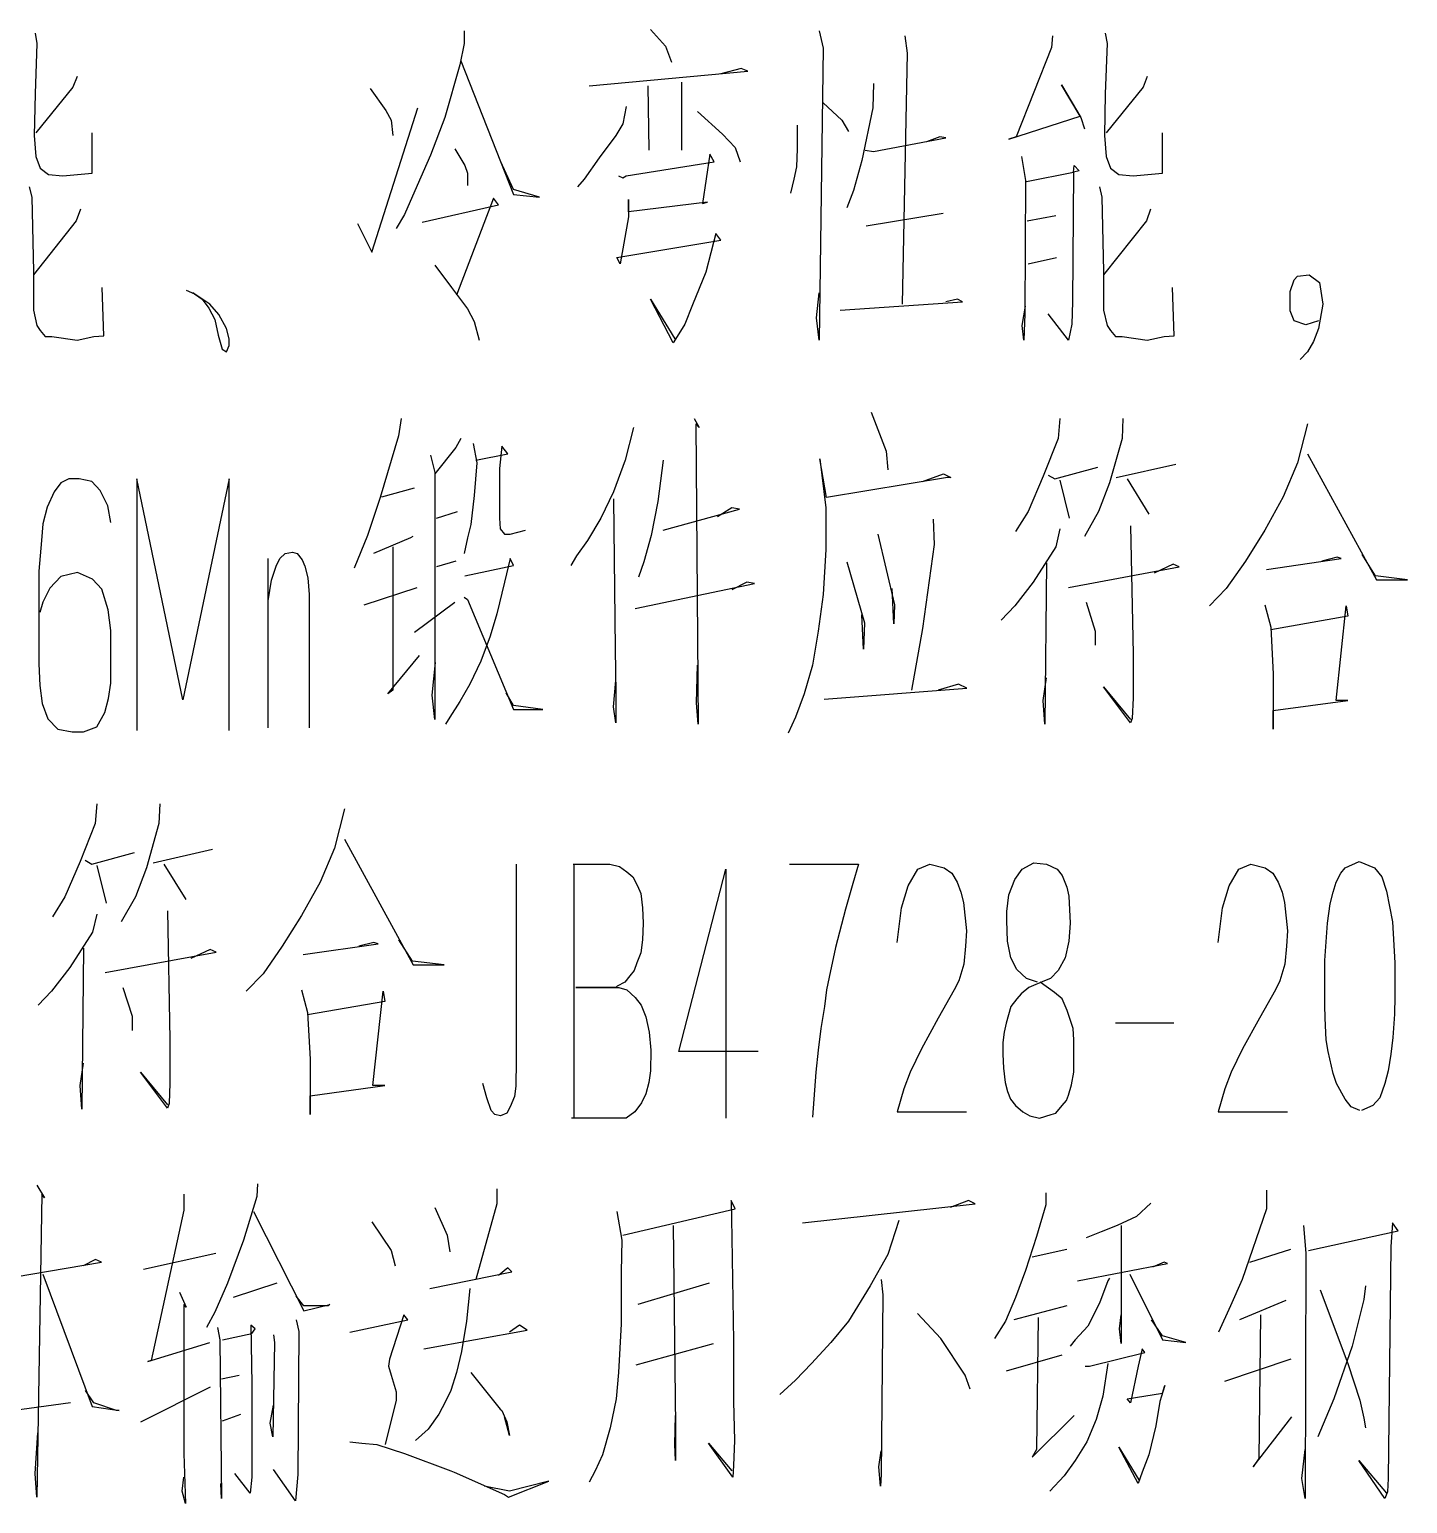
# Model space of a CAD drawing. Extents: x 0 to 8410, y 0 to 11890.
# Drawn here: x 7205 to 7419.6, y 11146.6 to 11376.2 of the extents above; entities that cross this region are included whole.
import ezdxf

# ---------------------------------------------------------------- set-up
doc = ezdxf.new("R2010")
doc.units = 0
doc.header["$MEASUREMENT"] = 0
doc.layers.add('6', color=7, linetype='Continuous')
doc.layers.add('8', color=7, linetype='Continuous')

# ---------------------------------------------------------------- blocks, each defined once
blk = doc.blocks.new('BLKENT759')
at = {"layer": '8', "color": 2, "linetype": 'Continuous'}
for p, q in [((7205.84, 11375.6), (7206.11, 11374)), ((7272.64, 11376), (7272.64, 11374)), ((7301.66, 11376.2), (7304.01, 11373.6)), ((7327.93, 11376), (7328.59, 11373.3)), ((7341.27, 11375.2), (7341.66, 11372.5)), ((7364.27, 11375.2), (7364.14, 11373.4)), ((7372.51, 11375.6), (7372.77, 11374)), ((7206.11, 11374), (7205.84, 11366.2)), ((7272.64, 11374), (7271.99, 11370.7)), ((7304.01, 11373.6), (7304.93, 11371.1)), ((7328.59, 11373.3), (7327.93, 11327.8)), ((7341.66, 11372.5), (7340.88, 11333.4)), ((7364.14, 11373.4), (7358.65, 11359.5)), ((7372.77, 11374), (7372.51, 11366.2)), ((7271.99, 11370.7), (7269.63, 11362.5)), ((7272.12, 11371.3), (7280.35, 11350.5)), ((7315.78, 11370.1), (7312.64, 11369.3)), ((7316.82, 11369.7), (7315.78, 11370.1)), ((7212.38, 11368.9), (7211.73, 11367.2)), ((7292.12, 11367.4), (7316.82, 11369.7)), ((7306.5, 11368), (7306.5, 11357.4)), ((7336.43, 11367.8), (7336.3, 11364)), ((7368.59, 11362.7), (7365.71, 11367.6)), ((7365.71, 11367.6), (7368.72, 11362.5)), ((7379.05, 11368.9), (7378.39, 11367.2)), ((7205.84, 11366.2), (7205.71, 11359.7)), ((7211.73, 11367.2), (7205.97, 11360.1)), ((7258, 11367), (7260.48, 11363.6)), ((7301.27, 11367.4), (7301.4, 11357.4)), ((7372.51, 11366.2), (7372.38, 11359.7)), ((7378.39, 11367.2), (7372.64, 11360.1)), ((7258.26, 11341.5), (7265.45, 11364)), ((7260.48, 11363.6), (7261.27, 11362.1)), ((7297.87, 11364.2), (7297.35, 11361.5)), ((7308.98, 11363.4), (7312.9, 11359.9)), ((7328.59, 11364.8), (7331.46, 11362.1)), ((7336.3, 11364), (7334.6, 11355.8)), ((7261.27, 11362.1), (7261.53, 11359.7)), ((7269.63, 11362.5), (7267.41, 11356.6)), ((7297.35, 11361.5), (7296.3, 11359.7)), ((7324.54, 11361.3), (7324.54, 11357.6)), ((7331.46, 11362.1), (7332.51, 11360.3)), ((7357.48, 11359.1), (7368.59, 11362.7)), ((7368.72, 11362.5), (7369.24, 11360.7)), ((7205.71, 11359.7), (7205.97, 11356.4)), ((7214.73, 11353.8), (7214.73, 11360.1)), ((7296.3, 11359.7), (7293.69, 11356.2)), ((7312.9, 11359.9), (7314.86, 11357.8)), ((7336.43, 11357.2), (7347.67, 11359.3)), ((7346.76, 11359.5), (7344.67, 11358.7)), ((7347.67, 11359.3), (7346.76, 11359.5)), ((7358.65, 11359.5), (7357.48, 11359.1)), ((7372.38, 11359.7), (7372.64, 11356.4)), ((7381.4, 11353.8), (7381.4, 11360.1)), ((7205.97, 11356.4), (7206.63, 11354.6)), ((7267.41, 11356.6), (7265.32, 11351.9)), ((7271.2, 11357.6), (7272.77, 11355)), ((7293.69, 11356.2), (7291.33, 11352.9)), ((7310.94, 11356.8), (7309.77, 11349.1)), ((7311.59, 11355.6), (7310.94, 11356.8)), ((7314.86, 11357.8), (7315.65, 11355.6)), ((7324.54, 11357.6), (7324.4, 11354.8)), ((7335.12, 11357.4), (7336.43, 11357.2)), ((7359.44, 11356.4), (7360.09, 11352.7)), ((7372.64, 11356.4), (7373.29, 11354.6)), ((7206.63, 11354.6), (7207.94, 11353.6)), ((7210.16, 11353.4), (7214.73, 11353.8)), ((7272.77, 11355), (7273.16, 11353.8)), ((7273.16, 11353.8), (7273.16, 11351.9)), ((7280.35, 11351.3), (7278.39, 11355.6)), ((7297.87, 11353.4), (7311.59, 11355.6)), ((7324.4, 11354.8), (7324.01, 11352.9)), ((7334.6, 11355.8), (7333.29, 11351.1)), ((7360.22, 11352.5), (7367.54, 11354)), ((7367.54, 11354), (7367.41, 11333.8)), ((7367.54, 11354), (7367.67, 11355)), ((7368.46, 11354.2), (7367.54, 11354)), ((7367.67, 11355), (7368.46, 11354.2)), ((7373.29, 11354.6), (7374.6, 11353.6)), ((7376.82, 11353.4), (7381.4, 11353.8)), ((7204.93, 11351.7), (7205.32, 11350.1)), ((7207.94, 11353.6), (7210.16, 11353.4)), ((7265.32, 11351.9), (7263.36, 11347.4)), ((7291.33, 11352.9), (7290.29, 11351.7)), ((7296.69, 11353.4), (7297.35, 11353.1)), ((7297.35, 11353.1), (7297.87, 11353.4)), ((7324.01, 11352.9), (7323.49, 11350.7)), ((7360.09, 11352.7), (7359.96, 11331.9)), ((7371.59, 11351.7), (7371.99, 11350.1)), ((7374.6, 11353.6), (7376.82, 11353.4)), ((7205.32, 11350.1), (7205.58, 11338.5)), ((7277.22, 11349.9), (7271.46, 11334.8)), ((7278, 11348.9), (7277.22, 11349.9)), ((7284.41, 11350.1), (7280.35, 11351.3)), ((7280.35, 11350.5), (7284.41, 11350.1)), ((7298.26, 11347.8), (7298.26, 11349.7)), ((7298.26, 11349.7), (7298.26, 11347)), ((7310.55, 11349.3), (7298.26, 11347.8)), ((7309.77, 11349.1), (7310.55, 11349.3)), ((7333.29, 11351.1), (7332.25, 11348.4)), ((7371.99, 11350.1), (7372.25, 11338.5)), ((7212.9, 11348.2), (7212.25, 11346.4)), ((7263.36, 11347.4), (7262.05, 11345.2)), ((7266.1, 11346.2), (7278, 11348.9)), ((7298.26, 11347), (7296.95, 11339.7)), ((7335.25, 11345.6), (7347.28, 11347.6)), ((7360.35, 11346.4), (7364.8, 11347.2)), ((7379.57, 11348.2), (7378.91, 11346.4)), ((7212.25, 11346.4), (7205.58, 11338)), ((7256.04, 11346), (7258.26, 11341.5)), ((7378.91, 11346.4), (7372.25, 11338)), ((7296.43, 11340.7), (7312.64, 11343.4)), ((7311.86, 11344.4), (7310.29, 11338.4)), ((7312.64, 11343.4), (7311.86, 11344.4)), ((7296.95, 11339.7), (7296.43, 11340.7)), ((7360.48, 11339.7), (7364.93, 11340.7)), ((7205.58, 11338.5), (7205.58, 11332.5)), ((7268.07, 11339.5), (7270.68, 11336)), ((7310.29, 11338.4), (7308.2, 11333.3)), ((7372.25, 11338.5), (7372.25, 11332.5)), ((7401.92, 11337.2), (7402.44, 11337.8)), ((7402.44, 11337.8), (7404.27, 11338)), ((7404.27, 11338), (7405.84, 11336.8)), ((7216.56, 11328.5), (7216.3, 11336)), ((7229.37, 11335.6), (7230.68, 11335)), ((7270.68, 11336), (7273.16, 11332.7)), ((7383.23, 11328.5), (7382.97, 11336)), ((7401.27, 11335.4), (7401.92, 11337.2)), ((7401.27, 11332.4), (7401.27, 11335.4)), ((7405.84, 11336.8), (7406.37, 11333.4)), ((7233.03, 11333.4), (7230.42, 11335.2)), ((7230.68, 11335), (7231.86, 11334.2)), ((7231.86, 11334.2), (7232.9, 11332.8)), ((7234.47, 11331.8), (7233.03, 11333.4)), ((7305.19, 11327.4), (7301.66, 11334.2)), ((7301.66, 11334.2), (7305.45, 11328)), ((7308.2, 11333.3), (7307.02, 11330.3)), ((7327.54, 11331.3), (7327.93, 11335.2)), ((7331.2, 11332.5), (7350.29, 11333.8)), ((7349.5, 11334.2), (7347.67, 11333.8)), ((7350.29, 11333.8), (7349.5, 11334.2)), ((7359.57, 11330.1), (7360.09, 11333.1)), ((7367.41, 11333.8), (7367.28, 11330.3)), ((7406.37, 11333.4), (7405.71, 11329.6)), ((7205.58, 11332.5), (7206.11, 11330.1)), ((7232.9, 11332.8), (7233.82, 11331)), ((7233.82, 11331), (7234.34, 11328.6)), ((7235.65, 11329.6), (7234.47, 11331.8)), ((7273.16, 11332.7), (7274.21, 11330.7)), ((7327.93, 11327.8), (7327.54, 11331.3)), ((7359.96, 11331.9), (7359.83, 11327.8)), ((7366.76, 11327.8), (7363.62, 11331.9)), ((7372.25, 11332.5), (7372.77, 11330.1)), ((7401.92, 11330.8), (7401.27, 11332.4)), ((7403.75, 11330.2), (7401.92, 11330.8)), ((7405.71, 11330.8), (7403.75, 11330.2)), ((7206.11, 11330.1), (7206.63, 11329.3)), ((7206.63, 11329.3), (7207.41, 11328.4)), ((7214.99, 11328.4), (7216.56, 11328.5)), ((7234.34, 11328.6), (7234.99, 11326.4)), ((7236.04, 11328), (7235.65, 11329.6)), ((7274.21, 11330.7), (7274.99, 11327.8)), ((7307.02, 11330.3), (7305.84, 11328.4)), ((7359.83, 11327.8), (7359.57, 11330.1)), ((7367.28, 11330.3), (7366.76, 11327.8)), ((7372.77, 11330.1), (7373.29, 11329.3)), ((7373.29, 11329.3), (7374.08, 11328.4)), ((7381.66, 11328.4), (7383.23, 11328.5)), ((7405.71, 11329.6), (7404.93, 11327.6)), ((7207.41, 11328.4), (7208.46, 11328.4)), ((7208.46, 11328.4), (7212.38, 11327.8)), ((7212.38, 11327.8), (7214.99, 11328.4)), ((7234.99, 11326.4), (7235.65, 11326)), ((7235.65, 11326), (7236.04, 11327)), ((7236.04, 11327), (7236.04, 11328)), ((7305.84, 11328.4), (7305.19, 11327.4)), ((7374.08, 11328.4), (7375.12, 11328.4)), ((7375.12, 11328.4), (7379.05, 11327.8)), ((7379.05, 11327.8), (7381.66, 11328.4)), ((7404.93, 11327.6), (7404.01, 11326)), ((7404.01, 11326), (7402.84, 11324.8)), ((7262.84, 11315.6), (7262.45, 11312.9)), ((7308.46, 11315.6), (7309.25, 11314.2)), ((7309.25, 11314.2), (7308.72, 11314.8)), ((7308.72, 11314.8), (7309.12, 11268)), ((7336.04, 11316.6), (7338.4, 11310.5)), ((7365.45, 11315.6), (7365.19, 11312.5)), ((7375.26, 11315.6), (7375.13, 11312.5)), ((7404.02, 11314.8), (7402.45, 11308.7)), ((7262.45, 11312.9), (7259.57, 11303.3)), ((7272.12, 11312.5), (7271.34, 11311.1)), ((7299.05, 11314.2), (7297.74, 11309.1)), ((7365.19, 11312.5), (7362.84, 11306.6)), ((7375.13, 11312.5), (7373.17, 11305.6)), ((7271.34, 11311.1), (7268.07, 11307)), ((7274.08, 11311.7), (7274.61, 11308.7)), ((7274.48, 11309.1), (7279.44, 11310.1)), ((7278.53, 11311.3), (7278.14, 11307.8)), ((7279.44, 11310.1), (7278.53, 11311.3)), ((7338.4, 11310.5), (7338.66, 11307.6)), ((7404.02, 11310.1), (7414.74, 11290.5)), ((7267.42, 11309.9), (7268.07, 11307.2)), ((7274.61, 11308.7), (7274.21, 11303.6)), ((7297.74, 11309.1), (7295.91, 11304.2)), ((7303.63, 11309.1), (7302.84, 11302.7)), ((7329.11, 11303.3), (7328.07, 11309.3)), ((7328.07, 11309.3), (7328.98, 11301.7)), ((7364.67, 11306.2), (7371.34, 11308)), ((7374.21, 11306.4), (7383.49, 11308.5)), ((7402.45, 11308.7), (7400.23, 11303.4)), ((7209.83, 11305.6), (7208.79, 11304.2)), ((7211.08, 11306.2), (7209.83, 11305.6)), ((7212.71, 11306.2), (7211.08, 11306.2)), ((7214.67, 11305.8), (7212.71, 11306.2)), ((7215.98, 11304.4), (7214.67, 11305.8)), ((7228.85, 11271.8), (7221.66, 11306.2)), ((7221.66, 11306.2), (7221.66, 11267)), ((7236.04, 11306.2), (7228.85, 11271.8)), ((7236.04, 11267), (7236.04, 11306.2)), ((7268.07, 11307.2), (7268.07, 11268.7)), ((7278.14, 11307.8), (7278.14, 11300.1)), ((7347.94, 11306.4), (7329.11, 11303.3)), ((7344.02, 11305.8), (7347.29, 11307)), ((7347.29, 11307), (7348.46, 11306.4)), ((7348.46, 11306.4), (7347.94, 11306.4)), ((7362.84, 11306.6), (7360.49, 11301.1)), ((7363.62, 11306.8), (7364.67, 11306.2)), ((7365.45, 11306), (7366.89, 11300.1)), ((7373.17, 11305.6), (7371.47, 11301.1)), ((7375.91, 11306.2), (7379.31, 11300.7)), ((7208.79, 11304.2), (7207.74, 11301.8)), ((7217.15, 11302), (7215.98, 11304.4)), ((7259.57, 11303.3), (7257.61, 11297.4)), ((7259.83, 11303.4), (7264.93, 11304.8)), ((7274.21, 11303.6), (7273.69, 11299.1)), ((7295.91, 11304.2), (7293.95, 11300.1)), ((7400.23, 11303.4), (7397.35, 11298.2)), ((7207.74, 11301.8), (7207.02, 11299.2)), ((7217.61, 11299.4), (7217.15, 11302)), ((7268.33, 11300.1), (7271.6, 11301.1)), ((7295.91, 11303.1), (7296.17, 11279.7)), ((7302.84, 11302.7), (7301.8, 11297.4)), ((7303.63, 11298.2), (7315.52, 11301.5)), ((7314.34, 11301.7), (7312.12, 11300.3)), ((7315.52, 11301.5), (7314.34, 11301.7)), ((7328.98, 11301.7), (7328.98, 11295.2)), ((7360.49, 11301.1), (7358.53, 11298)), ((7371.47, 11301.1), (7369.25, 11297.2)), ((7207.02, 11299.2), (7206.83, 11296.6)), ((7273.69, 11299.1), (7273.17, 11297)), ((7278.14, 11300.1), (7278.27, 11298.4)), ((7293.95, 11300.1), (7291.86, 11296.6)), ((7345.72, 11299.9), (7345.85, 11296)), ((7376.44, 11298.9), (7376.83, 11278.9)), ((7206.83, 11296.6), (7206.44, 11291.8)), ((7257.61, 11297.4), (7255.52, 11292.3)), ((7264.28, 11297), (7258.53, 11294.6)), ((7264.67, 11297.2), (7264.28, 11297)), ((7273.17, 11297), (7272.65, 11294.6)), ((7278.27, 11298.4), (7278.92, 11297.6)), ((7278.92, 11297.6), (7279.83, 11297.6)), ((7279.83, 11297.6), (7282.19, 11298.2)), ((7291.86, 11296.6), (7290.16, 11294.2)), ((7301.8, 11297.4), (7300.62, 11293.3)), ((7337.09, 11297.6), (7339.7, 11286.6)), ((7365.45, 11298.4), (7364.8, 11295.6)), ((7397.35, 11298.2), (7394.34, 11293.4)), ((7243.95, 11293.8), (7244.8, 11294.6)), ((7244.8, 11294.6), (7245.91, 11294.8)), ((7245.91, 11294.8), (7246.63, 11294.6)), ((7246.63, 11294.6), (7247.42, 11293.6)), ((7261.53, 11295.6), (7261.53, 11273.3)), ((7290.16, 11294.2), (7289.25, 11292.7)), ((7328.98, 11295.2), (7328.59, 11288.2)), ((7345.85, 11296), (7344.02, 11282.9)), ((7364.8, 11295.6), (7361.27, 11290.1)), ((7414.61, 11291.1), (7412.51, 11294.4)), ((7206.44, 11291.8), (7206.44, 11277.4)), ((7242.12, 11267.4), (7242.12, 11293.8)), ((7242.64, 11290.4), (7243.36, 11292.6)), ((7243.36, 11292.6), (7243.95, 11293.8)), ((7247.42, 11293.6), (7247.87, 11292.6)), ((7247.87, 11292.6), (7248.33, 11290.8)), ((7271.34, 11293.4), (7268.33, 11292.5)), ((7272.78, 11291.1), (7280.36, 11292.7)), ((7279.83, 11293.8), (7278.92, 11290.1)), ((7280.36, 11292.7), (7279.83, 11293.8)), ((7300.62, 11293.3), (7299.83, 11290.9)), ((7332.25, 11293.3), (7335, 11283.8)), ((7363.36, 11293.1), (7363.1, 11268)), ((7366.76, 11289.3), (7384.02, 11292.5)), ((7383.1, 11292.9), (7380.1, 11291.5)), ((7384.02, 11292.5), (7383.1, 11292.9)), ((7394.34, 11293.4), (7391.34, 11289.1)), ((7397.61, 11292.1), (7409.25, 11293.8)), ((7408.59, 11294), (7406.24, 11293.4)), ((7409.25, 11293.8), (7408.59, 11294)), ((7209.83, 11291), (7208.13, 11289.2)), ((7212.45, 11291.6), (7209.83, 11291)), ((7214.8, 11290.6), (7212.45, 11291.6)), ((7216.24, 11289), (7214.8, 11290.6)), ((7242.12, 11287.2), (7242.64, 11290.4)), ((7248.33, 11290.8), (7248.53, 11288.2)), ((7278.92, 11290.1), (7277.74, 11285.2)), ((7299.31, 11286), (7317.87, 11289.9)), ((7316.7, 11290.1), (7314.34, 11288.9)), ((7317.87, 11289.9), (7316.7, 11290.1)), ((7361.27, 11290.1), (7358.4, 11286.4)), ((7419.57, 11290.5), (7414.61, 11291.1)), ((7414.74, 11290.5), (7419.57, 11290.5)), ((7208.13, 11289.2), (7207.02, 11287)), ((7217.22, 11285.8), (7216.24, 11289)), ((7248.53, 11288.2), (7248.53, 11267.4)), ((7257.09, 11286.6), (7265.32, 11289.3)), ((7272.65, 11287.8), (7273.17, 11287.4)), ((7273.17, 11287.4), (7280.36, 11270.3)), ((7328.59, 11288.2), (7327.81, 11282.5)), ((7339.57, 11283.6), (7339.31, 11289.1)), ((7391.34, 11289.1), (7388.72, 11286.4)), ((7207.02, 11287), (7206.57, 11285.4)), ((7217.61, 11282.6), (7217.22, 11285.8)), ((7264.93, 11282.3), (7271.21, 11287)), ((7277.74, 11285.2), (7276.7, 11281.7)), ((7334.87, 11279.7), (7334.61, 11285)), ((7339.7, 11286.6), (7339.57, 11283.6)), ((7358.4, 11286.4), (7356.3, 11284.2)), ((7369.51, 11287), (7370.94, 11282.5)), ((7397.35, 11286.6), (7398.27, 11283.1)), ((7408.46, 11271.7), (7410.03, 11286.4)), ((7410.03, 11286.4), (7410.29, 11284.8)), ((7217.61, 11277.2), (7217.61, 11282.6)), ((7335, 11283.8), (7334.87, 11279.7)), ((7344.02, 11282.9), (7342.32, 11273.3)), ((7410.29, 11284.8), (7398.27, 11282.7)), ((7398.27, 11283.1), (7398.66, 11275.8)), ((7276.7, 11281.7), (7275.26, 11277.8)), ((7327.81, 11282.5), (7326.89, 11277.2)), ((7370.94, 11282.5), (7370.94, 11280.3)), ((7260.75, 11272.7), (7265.72, 11278.7)), ((7296.17, 11279.7), (7296.3, 11272.9)), ((7376.83, 11278.9), (7376.83, 11272.1)), ((7206.44, 11277.4), (7206.57, 11274)), ((7217.61, 11274.4), (7217.61, 11277.2)), ((7267.68, 11272.5), (7268.2, 11277.6)), ((7275.26, 11277.8), (7273.56, 11274.2)), ((7308.85, 11271.3), (7308.98, 11277.2)), ((7326.89, 11277.2), (7325.59, 11272.7)), ((7398.66, 11275.8), (7398.66, 11267.2)), ((7206.57, 11274), (7206.96, 11271.2)), ((7217.29, 11272), (7217.61, 11274.4)), ((7273.56, 11274.2), (7271.99, 11271.5)), ((7295.91, 11270.7), (7296.3, 11274.8)), ((7328.72, 11271.9), (7350.95, 11273.6)), ((7349.64, 11274.2), (7346.5, 11273.3)), ((7350.95, 11273.6), (7349.64, 11274.2)), ((7362.84, 11271.7), (7363.36, 11275.2)), ((7376.44, 11268.2), (7372.25, 11273.8)), ((7372.25, 11273.8), (7376.44, 11268.7)), ((7206.96, 11271.2), (7207.81, 11268.8)), ((7216.7, 11269.8), (7217.29, 11272)), ((7261.53, 11273.3), (7260.75, 11272.7)), ((7268.07, 11268.7), (7267.68, 11272.5)), ((7271.99, 11271.5), (7270.42, 11269.1)), ((7280.36, 11270.9), (7279.18, 11272.9)), ((7296.3, 11272.9), (7296.3, 11268.2)), ((7309.12, 11268), (7308.85, 11271.3)), ((7325.59, 11272.7), (7324.28, 11269.1)), ((7363.1, 11268), (7362.84, 11271.7)), ((7376.83, 11272.1), (7376.7, 11268.9)), ((7398.66, 11270.1), (7410.29, 11271.7)), ((7410.29, 11271.7), (7408.46, 11271.7)), ((7207.81, 11268.8), (7209.38, 11267.2)), ((7215.45, 11267.6), (7216.7, 11269.8)), ((7270.42, 11269.1), (7269.77, 11268)), ((7284.93, 11270.3), (7280.36, 11270.9)), ((7280.36, 11270.3), (7284.93, 11270.3)), ((7296.3, 11268.2), (7295.91, 11270.7)), ((7324.28, 11269.1), (7323.1, 11266.6)), ((7376.7, 11268.9), (7376.44, 11268.2)), ((7398.66, 11267.2), (7398.66, 11270.1)), ((7209.38, 11267.2), (7211.6, 11266.8)), ((7211.6, 11266.8), (7213.36, 11266.8)), ((7213.36, 11266.8), (7215.45, 11267.6)), ((7215.45, 11255.6), (7215.19, 11252.5)), ((7225.26, 11255.6), (7225.13, 11252.5)), ((7254.02, 11254.8), (7252.45, 11248.7)), ((7215.19, 11252.5), (7212.84, 11246.6)), ((7225.13, 11252.5), (7223.17, 11245.6)), ((7224.21, 11246.4), (7233.49, 11248.5)), ((7252.45, 11248.7), (7250.23, 11243.4)), ((7254.02, 11250.1), (7264.74, 11230.5)), ((7212.84, 11246.6), (7210.49, 11241.1)), ((7213.62, 11246.8), (7214.67, 11246.2)), ((7214.67, 11246.2), (7221.34, 11248)), ((7215.45, 11246), (7216.89, 11240.1)), ((7225.91, 11246.2), (7229.31, 11240.7)), ((7280.75, 11246.2), (7280.75, 11215.6)), ((7289.64, 11246.2), (7295.32, 11246.2)), ((7289.77, 11206.6), (7289.77, 11246.2)), ((7295.32, 11246.2), (7296.83, 11245.8)), ((7323.3, 11246.2), (7334.08, 11246.2)), ((7334.08, 11246.2), (7333.17, 11243.2)), ((7343.3, 11245.4), (7345.19, 11246.2)), ((7345.19, 11246.2), (7347.42, 11245.6)), ((7359.57, 11245.4), (7361.4, 11246.4)), ((7361.4, 11246.4), (7363.36, 11246.2)), ((7363.36, 11246.2), (7365, 11245.4)), ((7393.3, 11245.4), (7395.19, 11246.2)), ((7395.19, 11246.2), (7397.42, 11245.6)), ((7409.84, 11245.6), (7412.06, 11246.6)), ((7412.06, 11246.6), (7414.41, 11245.6)), ((7223.17, 11245.6), (7221.47, 11241.1)), ((7296.83, 11245.8), (7298, 11245)), ((7298, 11245), (7298.92, 11244.2)), ((7298.92, 11244.2), (7299.64, 11242.8)), ((7306.11, 11217), (7313.43, 11245.4)), ((7313.43, 11245.4), (7313.43, 11206.6)), ((7341.8, 11242.8), (7343.3, 11245.4)), ((7347.42, 11245.6), (7348.59, 11244.8)), ((7348.59, 11244.8), (7349.44, 11243.4)), ((7357.48, 11241.4), (7358.4, 11243.8)), ((7358.4, 11243.8), (7359.57, 11245.4)), ((7365, 11245.4), (7365.78, 11244.4)), ((7365.78, 11244.4), (7366.5, 11242.6)), ((7391.8, 11242.8), (7393.3, 11245.4)), ((7397.42, 11245.6), (7398.59, 11244.8)), ((7398.59, 11244.8), (7399.44, 11243.4)), ((7408.46, 11243.4), (7409.18, 11244.8)), ((7409.18, 11244.8), (7409.84, 11245.6)), ((7414.41, 11245.6), (7415.59, 11244.2)), ((7415.59, 11244.2), (7416.31, 11242)), ((7250.23, 11243.4), (7247.35, 11238.2)), ((7299.64, 11242.8), (7300.16, 11241.6)), ((7300.16, 11241.6), (7300.42, 11239.4)), ((7333.17, 11243.2), (7332.06, 11239.2)), ((7340.75, 11239.4), (7341.8, 11242.8)), ((7349.44, 11243.4), (7350.03, 11241.8)), ((7350.03, 11241.8), (7350.42, 11240.2)), ((7357.16, 11238.8), (7357.48, 11241.4)), ((7366.5, 11242.6), (7366.83, 11241.2)), ((7390.75, 11239.4), (7391.8, 11242.8)), ((7399.44, 11243.4), (7400.03, 11241.8)), ((7400.03, 11241.8), (7400.42, 11240.2)), ((7407.55, 11240), (7408.01, 11241.8)), ((7408.01, 11241.8), (7408.46, 11243.4)), ((7416.31, 11242), (7417.22, 11237.2)), ((7210.49, 11241.1), (7208.53, 11238)), ((7221.47, 11241.1), (7219.25, 11237.2)), ((7300.42, 11239.4), (7300.55, 11237)), ((7332.06, 11239.2), (7330.49, 11233.2)), ((7340.1, 11234), (7340.75, 11239.4)), ((7350.42, 11240.2), (7350.88, 11235.8)), ((7366.83, 11241.2), (7367.02, 11237)), ((7390.1, 11234), (7390.75, 11239.4)), ((7400.42, 11240.2), (7400.88, 11235.8)), ((7407.09, 11237), (7407.55, 11240)), ((7215.45, 11238.4), (7214.8, 11235.6)), ((7226.44, 11238.9), (7226.83, 11218.9)), ((7247.35, 11238.2), (7244.34, 11233.4)), ((7300.55, 11237), (7300.42, 11234.4)), ((7357.16, 11237.4), (7357.16, 11238.8)), ((7357.29, 11234.2), (7357.16, 11237.4)), ((7367.02, 11237), (7366.83, 11234.2)), ((7406.7, 11231.2), (7407.09, 11237)), ((7417.22, 11237.2), (7417.61, 11230.8)), ((7214.8, 11235.6), (7211.27, 11230.1)), ((7264.61, 11231.1), (7262.51, 11234.4)), ((7300.42, 11234.4), (7300.16, 11232.4)), ((7350.88, 11235.8), (7350.75, 11233.4)), ((7400.88, 11235.8), (7400.75, 11233.4)), ((7213.36, 11233.1), (7213.1, 11208)), ((7216.76, 11229.3), (7234.02, 11232.5)), ((7233.1, 11232.9), (7230.1, 11231.5)), ((7234.02, 11232.5), (7233.1, 11232.9)), ((7244.34, 11233.4), (7241.34, 11229.1)), ((7247.61, 11232.1), (7259.25, 11233.8)), ((7258.59, 11234), (7256.24, 11233.4)), ((7259.25, 11233.8), (7258.59, 11234)), ((7300.16, 11232.4), (7299.57, 11230.8)), ((7330.49, 11233.2), (7329.51, 11228.6)), ((7350.75, 11233.4), (7350.49, 11230.6)), ((7357.81, 11231.6), (7357.29, 11234.2)), ((7366.83, 11234.2), (7366.24, 11231.6)), ((7400.75, 11233.4), (7400.49, 11230.6)), ((7211.27, 11230.1), (7208.4, 11226.4)), ((7269.57, 11230.5), (7264.61, 11231.1)), ((7264.74, 11230.5), (7269.57, 11230.5)), ((7299.57, 11230.8), (7299.11, 11229.6)), ((7350.49, 11230.6), (7349.7, 11228)), ((7358.72, 11229.8), (7357.81, 11231.6)), ((7360.23, 11228.4), (7358.72, 11229.8)), ((7366.24, 11231.6), (7365.19, 11229.6)), ((7400.49, 11230.6), (7399.7, 11228)), ((7406.7, 11224.2), (7406.7, 11231.2)), ((7417.61, 11230.8), (7417.61, 11225.6)), ((7241.34, 11229.1), (7238.72, 11226.4)), ((7297.68, 11227.8), (7296.5, 11227.2)), ((7298.46, 11228.8), (7297.68, 11227.8)), ((7299.11, 11229.6), (7298.46, 11228.8)), ((7329.51, 11228.6), (7329.11, 11226.6)), ((7349.7, 11228), (7348.98, 11226.6)), ((7361.93, 11227.8), (7360.23, 11228.4)), ((7363.04, 11228), (7360.62, 11227)), ((7364.61, 11226.2), (7362.38, 11227.8)), ((7363.95, 11228.4), (7363.04, 11228)), ((7365.19, 11229.6), (7363.95, 11228.4)), ((7399.7, 11228), (7398.99, 11226.6)), ((7208.4, 11226.4), (7206.3, 11224.2)), ((7219.51, 11227), (7220.94, 11222.5)), ((7247.35, 11226.6), (7248.27, 11223.1)), ((7258.46, 11211.7), (7260.03, 11226.4)), ((7260.03, 11226.4), (7260.29, 11224.8)), ((7296.3, 11227), (7290.03, 11227)), ((7290.03, 11227), (7296.76, 11227)), ((7296.5, 11227.2), (7296.3, 11227)), ((7296.76, 11227), (7298, 11226.6)), ((7298, 11226.6), (7299.31, 11225.4)), ((7299.31, 11225.4), (7300.23, 11224.2)), ((7329.11, 11226.6), (7328.79, 11224)), ((7348.98, 11226.6), (7346.5, 11222.2)), ((7358.72, 11225.2), (7357.81, 11224)), ((7359.38, 11226), (7358.72, 11225.2)), ((7360.62, 11227), (7359.38, 11226)), ((7365.78, 11225.2), (7364.61, 11226.2)), ((7366.57, 11223.4), (7365.78, 11225.2)), ((7398.99, 11226.6), (7396.5, 11222.2)), ((7417.61, 11225.6), (7417.55, 11222.8)), ((7260.29, 11224.8), (7248.27, 11222.7)), ((7248.27, 11223.1), (7248.66, 11215.8)), ((7300.23, 11224.2), (7300.94, 11222.4)), ((7328.79, 11224), (7328.2, 11220.6)), ((7357.81, 11224), (7357.09, 11221.4)), ((7367.48, 11220.6), (7366.57, 11223.4)), ((7406.76, 11222.2), (7406.7, 11224.2)), ((7220.94, 11222.5), (7220.94, 11220.3)), ((7300.94, 11222.4), (7301.47, 11220)), ((7328.2, 11220.6), (7327.81, 11217.2)), ((7346.5, 11222.2), (7343.89, 11217.4)), ((7357.09, 11221.4), (7356.76, 11220)), ((7367.61, 11218.8), (7367.48, 11220.6)), ((7383.17, 11221.4), (7374.08, 11221.4)), ((7396.5, 11222.2), (7393.89, 11217.4)), ((7406.89, 11218.8), (7406.76, 11222.2)), ((7417.55, 11222.8), (7417.29, 11219.2)), ((7226.83, 11218.9), (7226.83, 11212.1)), ((7301.47, 11220), (7301.73, 11217.2)), ((7356.76, 11220), (7356.57, 11218.4)), ((7356.57, 11218.4), (7356.57, 11216.6)), ((7367.61, 11216.2), (7367.61, 11218.8)), ((7407.22, 11217), (7406.89, 11218.8)), ((7417.29, 11219.2), (7416.96, 11216.6)), ((7301.73, 11217.2), (7301.66, 11214)), ((7318.46, 11217), (7306.11, 11217)), ((7327.81, 11217.2), (7327.42, 11213.8)), ((7343.89, 11217.4), (7342.12, 11213.8)), ((7356.57, 11216.6), (7356.63, 11214.4)), ((7367.61, 11213.8), (7367.61, 11216.2)), ((7393.89, 11217.4), (7392.12, 11213.8)), ((7408.01, 11213.6), (7407.22, 11217)), ((7416.96, 11216.6), (7416.57, 11214)), ((7212.84, 11211.7), (7213.36, 11215.2)), ((7226.44, 11208.2), (7222.25, 11213.8)), ((7222.25, 11213.8), (7226.44, 11208.7)), ((7248.66, 11215.8), (7248.66, 11207.2)), ((7280.75, 11215.6), (7280.68, 11211.6)), ((7301.66, 11214), (7301.4, 11212.2)), ((7327.42, 11213.8), (7326.89, 11206.8)), ((7342.12, 11213.8), (7341.14, 11211.2)), ((7356.63, 11214.4), (7356.89, 11212.2)), ((7367.22, 11211.8), (7367.61, 11213.8)), ((7392.12, 11213.8), (7391.14, 11211.2)), ((7416.57, 11214), (7416.04, 11212)), ((7213.1, 11208), (7212.84, 11211.7)), ((7226.83, 11212.1), (7226.7, 11208.9)), ((7248.66, 11210.1), (7260.29, 11211.7)), ((7260.29, 11211.7), (7258.46, 11211.7)), ((7276.17, 11209.8), (7275.59, 11212)), ((7280.68, 11211.6), (7280.49, 11210)), ((7301.4, 11212.2), (7300.94, 11210.4)), ((7356.89, 11212.2), (7357.29, 11210.8)), ((7366.76, 11210.2), (7367.22, 11211.8)), ((7408.53, 11212), (7408.01, 11213.6)), ((7409.84, 11209.6), (7408.53, 11212)), ((7416.04, 11212), (7415.26, 11209.8)), ((7248.66, 11207.2), (7248.66, 11210.1)), ((7276.89, 11207.8), (7276.17, 11209.8)), ((7280.49, 11210), (7279.83, 11208.4)), ((7300.94, 11210.4), (7300.29, 11209)), ((7341.14, 11211.2), (7340.1, 11207.6)), ((7357.29, 11210.8), (7357.74, 11209.6)), ((7357.74, 11209.6), (7358.53, 11208.6)), ((7365.78, 11208.6), (7366.44, 11209.4)), ((7366.44, 11209.4), (7366.76, 11210.2)), ((7391.14, 11211.2), (7390.1, 11207.6)), ((7410.82, 11208.4), (7409.84, 11209.6)), ((7415.26, 11209.8), (7414.15, 11208.6)), ((7226.7, 11208.9), (7226.44, 11208.2)), ((7277.42, 11207.2), (7276.89, 11207.8)), ((7278.33, 11207), (7277.42, 11207.2)), ((7279.31, 11207.4), (7278.33, 11207)), ((7279.83, 11208.4), (7279.31, 11207.4)), ((7299.25, 11207.6), (7297.87, 11206.6)), ((7300.29, 11209), (7299.25, 11207.6)), ((7340.1, 11207.6), (7350.88, 11207.6)), ((7358.53, 11208.6), (7359.64, 11207.6)), ((7359.64, 11207.6), (7360.75, 11207)), ((7360.75, 11207), (7362.25, 11206.6)), ((7362.25, 11206.6), (7364.08, 11207.2)), ((7364.08, 11207.2), (7364.8, 11207.4)), ((7364.8, 11207.4), (7365.78, 11208.6)), ((7390.1, 11207.6), (7400.88, 11207.6)), ((7412.12, 11207.8), (7410.82, 11208.4)), ((7414.15, 11208.6), (7412.38, 11207.8)), ((7297.87, 11206.6), (7289.38, 11206.6)), ((7206.11, 11196.2), (7207.29, 11194.2)), ((7240.49, 11196.4), (7240.36, 11194.4)), ((7277.75, 11195.6), (7277.75, 11193.3)), ((7397.61, 11195.4), (7397.61, 11192.5)), ((7206.9, 11194.8), (7206.11, 11147.6)), ((7207.29, 11194.2), (7206.9, 11194.8)), ((7228.99, 11194.8), (7228.99, 11192.3)), ((7240.36, 11194.4), (7238.27, 11187.6)), ((7277.75, 11193.3), (7274.48, 11181.5)), ((7314.87, 11192.5), (7314.22, 11193.8)), ((7314.22, 11193.8), (7314.35, 11188)), ((7325.33, 11190.3), (7352.25, 11193.3)), ((7351.21, 11193.8), (7348.33, 11192.7)), ((7352.25, 11193.3), (7351.21, 11193.8)), ((7363.23, 11193.1), (7361.8, 11188.2)), ((7363.23, 11195), (7363.23, 11193.1)), ((7379.58, 11193.4), (7377.35, 11191.3)), ((7228.99, 11192.3), (7223.89, 11168.9)), ((7239.84, 11192.1), (7247.68, 11176.6)), ((7268.07, 11192.7), (7270.03, 11188.4)), ((7296.44, 11192.1), (7297.22, 11187.6)), ((7297.35, 11188.4), (7314.87, 11192.5)), ((7377.35, 11191.3), (7374.35, 11189.9)), ((7397.61, 11192.5), (7393.82, 11181.5)), ((7258.27, 11190.5), (7261.28, 11186)), ((7305.2, 11189.9), (7305.59, 11158.7)), ((7340.36, 11190.7), (7338.66, 11185.4)), ((7371.34, 11188.7), (7369.51, 11188)), ((7371.86, 11188.9), (7371.34, 11188.7)), ((7374.35, 11189.9), (7371.86, 11188.9)), ((7375, 11189.9), (7375, 11171.5)), ((7403.37, 11189.9), (7403.76, 11185.6)), ((7404.15, 11186), (7418.14, 11189.1)), ((7417.22, 11190.3), (7416.96, 11186.6)), ((7418.14, 11189.1), (7417.22, 11190.3)), ((7238.27, 11187.6), (7235.78, 11180.9)), ((7270.03, 11188.4), (7270.43, 11185.8)), ((7297.22, 11187.6), (7297.09, 11182.7)), ((7314.35, 11188), (7314.61, 11171.9)), ((7361.8, 11188.2), (7360.1, 11182.9)), ((7361.14, 11185), (7366.5, 11186.2)), ((7395, 11184.2), (7401.41, 11186.2)), ((7416.96, 11186.6), (7416.57, 11150.5)), ((7198.01, 11181.1), (7216.18, 11184.2)), ((7215.26, 11184.6), (7213.3, 11183.6)), ((7216.18, 11184.2), (7215.26, 11184.6)), ((7222.71, 11183.1), (7233.96, 11185.6)), ((7261.28, 11186), (7261.93, 11183.6)), ((7338.66, 11185.4), (7335.91, 11180.5)), ((7368.2, 11181.3), (7382.19, 11184)), ((7381.67, 11184.2), (7379.84, 11183.4)), ((7382.19, 11184), (7381.67, 11184.2)), ((7403.76, 11185.6), (7403.63, 11147.4)), ((7207.03, 11182.3), (7214.74, 11161.7)), ((7267.29, 11180.1), (7280.1, 11182.7)), ((7279.44, 11183.3), (7278.01, 11182.1)), ((7280.1, 11182.7), (7279.44, 11183.3)), ((7297.09, 11182.7), (7297.09, 11174.6)), ((7360.1, 11182.9), (7358.53, 11178.7)), ((7373.17, 11181.7), (7372.91, 11181.3)), ((7376.31, 11182.3), (7381.41, 11172.1)), ((7228.33, 11179.5), (7229.38, 11177.2)), ((7235.78, 11180.9), (7233.82, 11176.4)), ((7243.5, 11180.9), (7236.7, 11178.7)), ((7273.56, 11180.1), (7273.04, 11175)), ((7310.82, 11180.9), (7299.71, 11177.6)), ((7335.91, 11180.5), (7332.52, 11175)), ((7337.61, 11181.5), (7337.88, 11179.1)), ((7372.91, 11181.3), (7371.6, 11177.8)), ((7393.82, 11181.5), (7391.99, 11177.4)), ((7405.98, 11179.9), (7410.29, 11168.4)), ((7413.04, 11180.5), (7412.78, 11178.4)), ((7229.38, 11177.2), (7228.99, 11177.6)), ((7228.99, 11177.6), (7228.99, 11167.4)), ((7247.68, 11177.4), (7246.5, 11178.9)), ((7247.68, 11176.6), (7251.73, 11177.6)), ((7251.47, 11177.4), (7247.68, 11177.4)), ((7251.73, 11177.6), (7251.47, 11177.4)), ((7337.88, 11179.1), (7337.61, 11151.1)), ((7358.53, 11178.7), (7356.96, 11175)), ((7366.5, 11177.4), (7358.27, 11175.2)), ((7371.6, 11177.8), (7369.77, 11174.2)), ((7391.99, 11177.4), (7390.16, 11173.3)), ((7400.62, 11178.2), (7393.43, 11175.2)), ((7412.78, 11178.4), (7410.95, 11171.1)), ((7233.82, 11176.4), (7232.52, 11174)), ((7246.5, 11175.2), (7246.9, 11173.4)), ((7254.87, 11173.3), (7263.89, 11175.2)), ((7263.24, 11176), (7261.01, 11169.1)), ((7263.89, 11175.2), (7263.24, 11176)), ((7273.04, 11175), (7272.26, 11170.3)), ((7332.52, 11175), (7329.77, 11171.7)), ((7346.9, 11172.3), (7343.24, 11176.2)), ((7356.96, 11175), (7355.26, 11172.3)), ((7362.06, 11175.6), (7361.8, 11155)), ((7374.74, 11173.8), (7375, 11176)), ((7381.41, 11172.7), (7379.71, 11175.2)), ((7396.7, 11176), (7396.44, 11153.6)), ((7234.22, 11174), (7234.61, 11172.1)), ((7235, 11172.1), (7239.58, 11173.1)), ((7240.1, 11173.8), (7239.45, 11174.4)), ((7239.45, 11174.4), (7239.58, 11165.2)), ((7239.58, 11173.1), (7240.1, 11173.8)), ((7242.97, 11172.9), (7243.11, 11171.7)), ((7246.9, 11173.4), (7246.77, 11151.1)), ((7266.37, 11170.7), (7282.45, 11173.6)), ((7281.28, 11174.4), (7279.71, 11173.3)), ((7282.45, 11173.6), (7281.28, 11174.4)), ((7297.09, 11174.6), (7296.7, 11167)), ((7369.77, 11174.2), (7367.81, 11172.1)), ((7375, 11171.5), (7374.74, 11173.8)), ((7385.07, 11171.7), (7381.41, 11172.7)), ((7223.37, 11168.7), (7233.04, 11171.7)), ((7234.61, 11172.1), (7234.87, 11147.4)), ((7243.11, 11171.7), (7242.84, 11157)), ((7272.26, 11170.3), (7271.47, 11167)), ((7299.44, 11168.2), (7311.47, 11171.5)), ((7314.61, 11171.9), (7314.61, 11163.4)), ((7329.77, 11171.7), (7326.76, 11168.4)), ((7350.69, 11166.6), (7346.9, 11172.3)), ((7367.81, 11172.1), (7367.03, 11171.1)), ((7370.03, 11168), (7378.66, 11170.1)), ((7378.27, 11170.7), (7377.61, 11168)), ((7378.66, 11170.1), (7378.27, 11170.7)), ((7381.41, 11172.1), (7385.07, 11171.7)), ((7410.95, 11171.1), (7408.07, 11162.9)), ((7223.89, 11168.9), (7223.37, 11168.7)), ((7261.01, 11169.1), (7260.88, 11168)), ((7260.88, 11168), (7261.28, 11166.6)), ((7326.76, 11168.4), (7324.28, 11165.8)), ((7365.72, 11169.7), (7357.09, 11167.2)), ((7369.38, 11168), (7370.03, 11168)), ((7372.91, 11168.4), (7372.12, 11163.3)), ((7377.61, 11168), (7376.44, 11162.3)), ((7401.41, 11169.1), (7391.08, 11165.6)), ((7410.29, 11168.4), (7412.12, 11162.7)), ((7228.99, 11167.4), (7228.99, 11155)), ((7234.87, 11166), (7237.61, 11166.6)), ((7261.28, 11166.6), (7262.06, 11164)), ((7271.47, 11167), (7270.56, 11164.2)), ((7273.69, 11167), (7278.27, 11161.3)), ((7296.7, 11167), (7296.31, 11162.9)), ((7324.28, 11165.8), (7321.8, 11163.6)), ((7351.47, 11164.4), (7350.69, 11166.6)), ((7215, 11162.3), (7213.69, 11164.2)), ((7222.32, 11159.3), (7233.17, 11164.8)), ((7239.58, 11165.2), (7239.58, 11155)), ((7262.06, 11164), (7262.06, 11162.7)), ((7270.56, 11164.2), (7269.77, 11162.5)), ((7314.61, 11163.4), (7314.61, 11162.5)), ((7372.12, 11163.3), (7371.08, 11159.7)), ((7375.91, 11162.9), (7381.41, 11163.8)), ((7381.8, 11165), (7381.01, 11162.5)), ((7381.41, 11163.8), (7381.8, 11165)), ((7211.34, 11162.3), (7201.14, 11160.9)), ((7214.74, 11161.7), (7218.92, 11161.1)), ((7218.53, 11161.1), (7215, 11162.3)), ((7218.92, 11161.1), (7218.53, 11161.1)), ((7242.45, 11159.1), (7242.97, 11161.9)), ((7262.06, 11162.7), (7260.36, 11155.8)), ((7269.77, 11162.5), (7268.73, 11160.5)), ((7278.27, 11161.3), (7278.53, 11161.1)), ((7278.53, 11161.1), (7279.31, 11159.3)), ((7296.31, 11162.9), (7295.39, 11158.4)), ((7314.61, 11162.5), (7314.74, 11156.4)), ((7376.44, 11162.3), (7375.91, 11162.9)), ((7381.01, 11162.5), (7380.36, 11158.7)), ((7408.07, 11162.9), (7405.59, 11157)), ((7412.12, 11162.7), (7412.78, 11159.9)), ((7235, 11159.5), (7237.88, 11160.5)), ((7242.84, 11157), (7242.45, 11159.1)), ((7268.73, 11160.5), (7267.03, 11158.2)), ((7279.71, 11157.2), (7278.92, 11160.1)), ((7279.31, 11159.3), (7279.71, 11157.2)), ((7305.46, 11155.8), (7305.59, 11160.3)), ((7305.59, 11158.7), (7305.59, 11153.3)), ((7361.14, 11153.8), (7367.68, 11160.3)), ((7371.08, 11159.7), (7369.64, 11156.2)), ((7380.36, 11158.7), (7379.31, 11154.2)), ((7395.52, 11152.3), (7401.54, 11160.1)), ((7412.78, 11159.9), (7413.04, 11158.4)), ((7205.85, 11151.3), (7206.24, 11157.6)), ((7267.03, 11158.2), (7265.07, 11156.4)), ((7295.39, 11158.4), (7294.22, 11154.2)), ((7314.74, 11156.4), (7314.61, 11152.5)), ((7228.99, 11155), (7228.99, 11154.4)), ((7228.99, 11154.4), (7229.25, 11146.6)), ((7239.58, 11155), (7239.58, 11150.7)), ((7254.87, 11156.2), (7256.7, 11156)), ((7256.7, 11156), (7259.05, 11155.8)), ((7259.05, 11155.8), (7263.37, 11154.4)), ((7263.37, 11154.4), (7270.56, 11151.7)), ((7294.22, 11154.2), (7293.04, 11151.7)), ((7305.59, 11153.3), (7305.46, 11155.8)), ((7314.48, 11150.7), (7310.69, 11156)), ((7310.69, 11156), (7314.35, 11151.7)), ((7337.22, 11152.3), (7337.61, 11154.8)), ((7361.8, 11155), (7361.14, 11153.8)), ((7369.64, 11156.2), (7367.81, 11153.3)), ((7377.61, 11149.7), (7374.61, 11155.4)), ((7374.61, 11155.4), (7377.74, 11150.3)), ((7379.31, 11154.2), (7378.27, 11151.5)), ((7403.1, 11150.5), (7403.63, 11155)), ((7246.37, 11147), (7242.97, 11151.9)), ((7270.56, 11151.7), (7271.08, 11151.5)), ((7293.04, 11151.7), (7292.12, 11149.9)), ((7314.61, 11152.5), (7314.48, 11150.7)), ((7337.48, 11149.3), (7337.22, 11152.3)), ((7367.81, 11153.3), (7366.11, 11150.9)), ((7396.44, 11153.6), (7395.52, 11152.3)), ((7416.05, 11147.4), (7411.99, 11153.3)), ((7411.99, 11153.3), (7416.31, 11148.2)), ((7206.11, 11147.6), (7205.85, 11151.3)), ((7228.73, 11148.5), (7228.99, 11150.7)), ((7234.87, 11147.4), (7234.74, 11149.7)), ((7239.31, 11148.2), (7236.96, 11151.3)), ((7239.58, 11150.7), (7239.31, 11148.2)), ((7246.77, 11151.1), (7246.37, 11147)), ((7271.08, 11151.5), (7278.92, 11148)), ((7279.58, 11147.6), (7285.85, 11150.1)), ((7285.85, 11150.1), (7279.71, 11148.5)), ((7337.61, 11151.1), (7337.48, 11149.3)), ((7366.11, 11150.9), (7363.89, 11148.5)), ((7378.27, 11151.5), (7377.61, 11149.7)), ((7403.63, 11147.4), (7403.1, 11150.5)), ((7416.57, 11150.5), (7416.44, 11148.4)), ((7229.25, 11146.6), (7228.73, 11148.5)), ((7279.71, 11148.5), (7275.78, 11149.3)), ((7278.92, 11148), (7279.58, 11147.6)), ((7416.44, 11148.4), (7416.05, 11147.4))]:
    blk.add_line(p, q, dxfattribs=at)

msp = doc.modelspace()

# ---------------------------------------------------------------- block references
at = {"layer": '6'}
msp.add_blockref('BLKENT759', (0, 0), dxfattribs=at)

doc.saveas('drawing.dxf')
